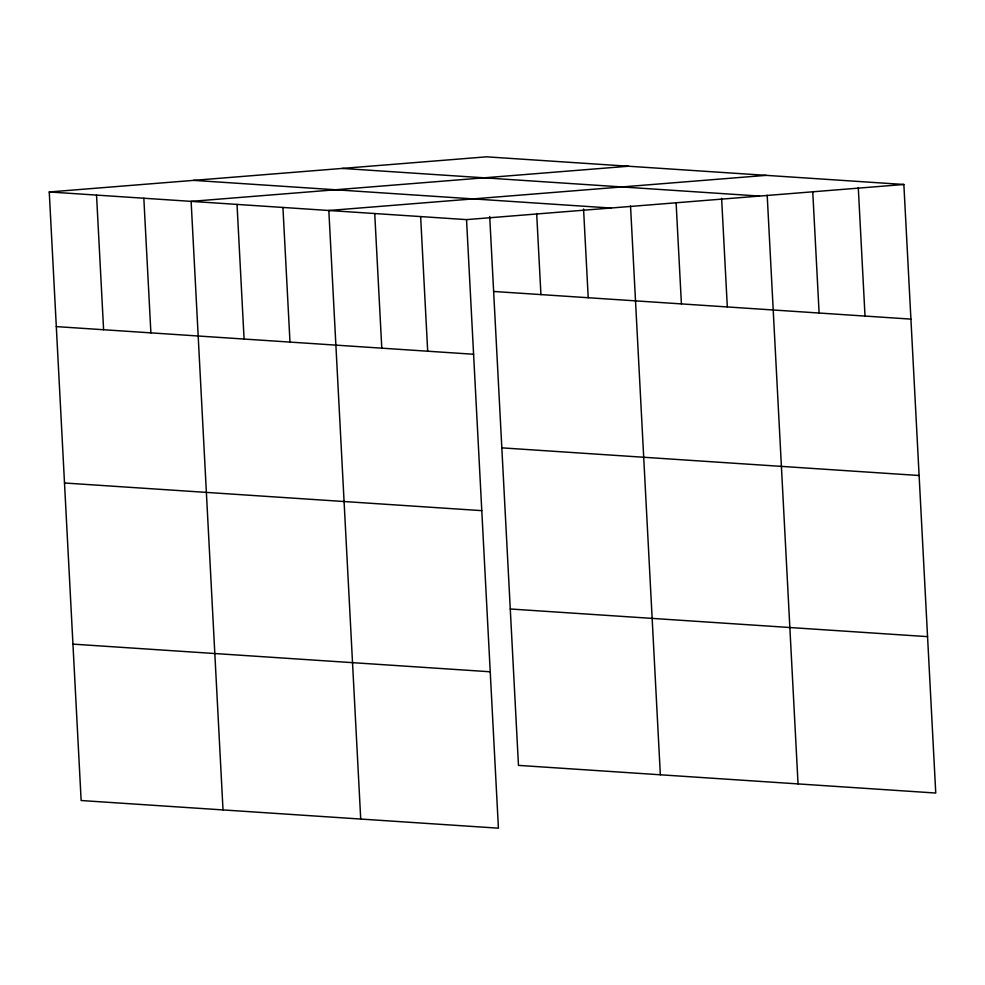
<?xml version="1.0" encoding="UTF-8"?>
<svg xmlns="http://www.w3.org/2000/svg" width="985" height="985" viewBox="0 0 985 985"><rect width="100%" height="100%" fill="white"/><g stroke="black" fill="none" stroke-linecap="round" stroke-linejoin="round"><path stroke-width="1.48" d="M49.25 191.964L466.533 219.618L498.422 828.176L81.139 800.522L49.25 191.964L486.578 156.824L903.861 184.478L935.75 793.036L518.467 765.382L489.705 216.491M628.455 166.231L191.127 201.371L223.016 809.929M766.158 175.355L328.83 210.495L360.719 819.052M466.533 219.618L903.861 184.478M342.263 168.423L759.534 196.064M193.565 180.366L610.848 208.02M493.633 291.462L910.916 319.115M56.305 326.601L473.588 354.255M501.833 447.855L919.103 475.509M64.505 482.995L481.788 510.649M510.267 608.989L927.55 636.642M72.952 644.128L490.222 671.782M858.28 187.556L865.015 316.074M812.773 192.161L819.114 313.033M767.192 195.239L798.047 783.912M721.611 198.317L727.312 306.951M676.116 202.922L681.411 303.909M630.535 206L660.344 774.789M583.563 208.992L588.217 297.729M536.677 213.511L540.925 294.601M420.632 216.577L427.687 351.214M374.731 213.536L381.786 348.173M282.929 207.453L289.984 342.09M237.028 204.412L244.083 339.049M143.835 198.231L150.89 332.868M96.542 195.104L103.597 329.741"/></g></svg>
